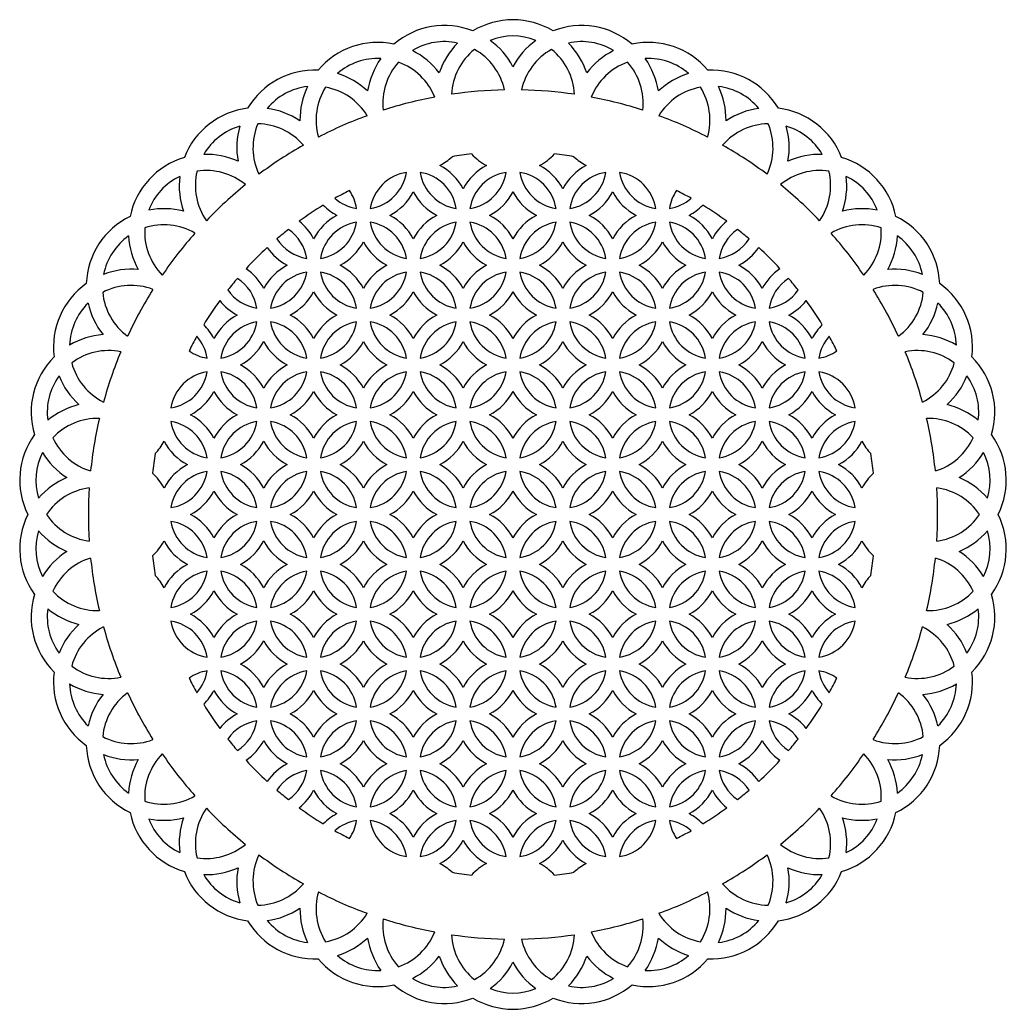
# Model space of a CAD drawing. Extents: x -960 to -427, y -189 to 47.
# Drawn here: x -688.4 to -566.1, y -77.7 to 45 of the extents above; entities that cross this region are included whole.
import ezdxf

# ---------------------------------------------------------------- set-up
doc = ezdxf.new("R2010")
doc.units = 0
doc.layers.get('0').update_dxf_attribs({"linetype": 'CONTINUOUS'})

msp = doc.modelspace()

# ---------------------------------------------------------------- linework, layer by layer
for centre, radius, start, end in [((-635.75629, 34.671595), 9.636577, 68.436892, 130.510477), ((-627.246091, 35.37677), 9.636577, 58.963207, 121.036793), ((-618.735893, 34.671595), 9.636577, 49.489523, 111.563108), ((-627.246091, 35.37677), 7.636577, 68.151756, 111.848244), ((-644.034352, 32.575305), 9.636577, 77.910576, 139.984161), ((-635.75629, 34.671595), 7.636577, 77.62544, 121.321929), ((-627.246091, 35.37677), 9.636577, 135.503174, 161.494026), ((-635.75629, 34.671595), 9.636577, 27.979659, 53.970511), ((-618.735893, 34.671595), 9.636577, 126.029489, 152.020341), ((-618.735893, 34.671595), 7.636577, 58.678071, 102.37456), ((-627.246091, 35.37677), 9.636577, 18.505974, 44.496826), ((-610.45783, 32.575305), 9.636577, 40.015839, 102.089424), ((-644.034352, 32.575305), 9.636577, 37.453343, 63.444195), ((-627.246091, 35.37677), 7.636577, 128.731073, 177.015474), ((-635.75629, 34.671595), 7.636577, 12.45821, 60.742612), ((-618.735893, 34.671595), 7.636577, 119.257388, 167.54179), ((-627.246091, 35.37677), 7.636577, 2.984526, 51.268927), ((-610.45783, 32.575305), 9.636577, 116.555805, 142.546657), ((-644.034352, 32.575305), 7.636577, 87.099124, 130.795613), ((-635.75629, 34.671595), 9.636577, 144.976858, 170.96771), ((-635.75629, 34.671595), 7.636577, 138.204757, 186.489158), ((-644.034352, 32.575305), 7.636577, 21.931894, 70.216296), ((-610.45783, 32.575305), 7.636577, 109.783704, 158.068106), ((-618.735893, 34.671595), 7.636577, 353.510842, 41.795243), ((-618.735893, 34.671595), 9.636577, 9.03229, 35.023142), ((-610.45783, 32.575305), 7.636577, 49.204387, 92.900876), ((-651.854474, 29.145081), 9.636577, 87.38426, 149.457845), ((-651.854474, 29.145081), 9.636577, 46.927027, 72.917879), ((-602.637708, 29.145081), 9.636577, 107.082121, 133.072973), ((-602.637708, 29.145081), 9.636577, 30.542155, 92.61574), ((-651.854474, 29.145081), 7.636577, 96.572808, 140.269297), ((-644.034352, 32.575305), 9.636577, 154.450542, 180.441394), ((-644.034352, 32.575305), 7.636577, 147.678441, 195.962843), ((-651.854474, 29.145081), 7.636577, 31.405578, 79.68998), ((-627.246091, -16.327228), 52.656781, 91.146318, 98.327367), ((-627.246091, -16.327228), 52.656781, 81.672633, 88.853682), ((-602.637708, 29.145081), 7.636577, 100.31002, 148.594422), ((-610.45783, 32.575305), 7.636577, 344.037157, 32.321559), ((-610.45783, 32.575305), 9.636577, 359.558606, 25.549458), ((-602.637708, 29.145081), 7.636577, 39.730703, 83.427192), ((-627.246091, -16.327228), 52.656781, 100.620002, 107.801051), ((-627.246091, -16.327228), 52.656781, 72.198949, 79.379998), ((-659.003344, 24.474491), 9.636577, 96.857944, 158.931529), ((-659.003344, 24.474491), 9.636577, 56.400711, 82.391563), ((-627.246091, -16.327228), 52.656781, 110.093686, 117.274735), ((-627.246091, -16.327228), 52.656781, 62.725265, 69.906314), ((-595.488838, 24.474491), 9.636577, 97.608437, 123.599289), ((-595.488838, 24.474491), 9.636577, 21.068471, 83.142056), ((-651.854474, 29.145081), 7.636577, 157.152125, 205.436527), ((-659.003344, 24.474491), 7.636577, 40.879263, 89.163664), ((-595.488838, 24.474491), 7.636577, 90.836336, 139.120737), ((-602.637708, 29.145081), 7.636577, 334.563473, 22.847875), ((-659.003344, 24.474491), 7.636577, 106.046492, 149.742981), ((-651.854474, 29.145081), 9.636577, 163.924226, 189.915078), ((-602.637708, 29.145081), 9.636577, 350.084922, 16.075774), ((-595.488838, 24.474491), 7.636577, 30.257019, 73.953508), ((-627.246091, -16.327228), 52.656781, 119.56737, 126.748419), ((-627.246091, -16.327228), 52.656781, 53.251581, 60.43263), ((-665.285959, 18.690937), 9.636577, 65.874395, 91.865248), ((-627.246091, -16.327228), 45, 96.562595, 99.674116), ((-627.246091, 33.126564), 7, 222.717073, 242.019025), ((-627.246091, 33.126564), 7, 297.980975, 317.282927), ((-627.246091, -16.327228), 45, 80.325884, 83.437405), ((-589.206223, 18.690937), 9.636577, 88.134752, 114.125605), ((-665.285959, 18.690937), 9.636577, 106.331628, 168.405214), ((-639.609539, 33.126564), 7, 297.980975, 313.308284), ((-614.882643, 33.126564), 7, 226.691716, 242.019025), ((-589.206223, 18.690937), 9.636577, 11.594786, 73.668372), ((-659.003344, 24.474491), 7.636577, 166.625809, 214.910211), ((-665.285959, 18.690937), 7.636577, 50.352947, 98.637348), ((-639.609539, 20.763116), 5.4, 99.044199, 170.955801), ((-645.791263, 26.94484), 5.4, 279.044199, 350.955801), ((-633.427815, 26.94484), 5.4, 189.044199, 260.955801), ((-639.609539, 20.763116), 5.4, 9.044199, 80.955801), ((-639.609539, 20.763116), 7, 27.980975, 62.019025), ((-627.246091, 20.763116), 7, 117.980975, 152.019025), ((-633.427815, 26.94484), 5.4, 279.044199, 350.955801), ((-627.246091, 20.763116), 5.4, 99.044199, 170.955801), ((-627.246091, 20.763116), 5.4, 9.044199, 80.955801), ((-621.064367, 26.94484), 5.4, 189.044199, 260.955801), ((-627.246091, 20.763116), 7, 27.980975, 62.019025), ((-614.882643, 20.763116), 7, 117.980975, 152.019025), ((-614.882643, 20.763116), 5.4, 99.044199, 170.955801), ((-621.064367, 26.94484), 5.4, 279.044199, 350.955801), ((-608.700919, 26.94484), 5.4, 189.044199, 260.955801), ((-614.882643, 20.763116), 5.4, 9.044199, 80.955801), ((-589.206223, 18.690937), 7.636577, 81.362652, 129.647053), ((-595.488838, 24.474491), 7.636577, 325.089789, 13.374191), ((-665.285959, 18.690937), 7.636577, 115.520177, 159.216666), ((-659.003344, 24.474491), 9.636577, 173.39791, 199.388762), ((-627.246091, -16.327228), 52.656781, 129.041055, 136.222103), ((-627.246091, -16.327228), 52.656781, 43.777897, 50.958945), ((-595.488838, 24.474491), 9.636577, 340.611238, 6.60209), ((-589.206223, 18.690937), 7.636577, 20.783334, 64.479823), ((-627.246091, -16.327228), 45, 116.799103, 119.405672), ((-651.972987, 20.763116), 5.4, 9.044199, 34.728735), ((-645.791263, 26.94484), 7, 297.980975, 332.019025), ((-633.427815, 26.94484), 7, 207.980975, 242.019025), ((-633.427815, 26.94484), 7, 297.980975, 332.019025), ((-621.064367, 26.94484), 7, 207.980975, 242.019025), ((-621.064367, 26.94484), 7, 297.980975, 332.019025), ((-608.700919, 26.94484), 7, 207.980975, 242.019025), ((-602.519195, 20.763116), 5.4, 145.271265, 170.955801), ((-627.246091, -16.327228), 45, 60.594328, 63.200897), ((-645.791263, 26.94484), 5.4, 228.906314, 260.955801), ((-608.700919, 26.94484), 5.4, 279.044199, 311.093686), ((-670.530945, 11.952178), 9.636577, 75.34808, 101.338932), ((-627.246091, -16.327228), 45, 121.526588, 126.102514), ((-645.791263, 26.94484), 7, 224.589702, 242.019025), ((-608.700919, 26.94484), 7, 297.980975, 315.410298), ((-627.246091, -16.327228), 45, 53.897486, 58.473412), ((-583.961237, 11.952178), 9.636577, 78.661068, 104.65192), ((-670.530945, 11.952178), 9.636577, 115.805313, 177.878898), ((-658.154711, 14.581392), 7, 27.980975, 51.126848), ((-645.791263, 14.581392), 7, 117.980975, 152.019025), ((-645.791263, 14.581392), 5.4, 99.044199, 170.955801), ((-651.972987, 20.763116), 5.4, 279.044199, 350.955801), ((-645.791263, 14.581392), 5.4, 9.044199, 80.955801), ((-639.609539, 20.763116), 5.4, 189.044199, 260.955801), ((-645.791263, 14.581392), 7, 27.980975, 62.019025), ((-633.427815, 14.581392), 7, 117.980975, 152.019025), ((-633.427815, 14.581392), 5.4, 99.044199, 170.955801), ((-639.609539, 20.763116), 5.4, 279.044199, 350.955801), ((-627.246091, 20.763116), 5.4, 189.044199, 260.955801), ((-633.427815, 14.581392), 5.4, 9.044199, 80.955801), ((-633.427815, 14.581392), 7, 27.980975, 62.019025), ((-621.064367, 14.581392), 7, 117.980975, 152.019025), ((-621.064367, 14.581392), 5.4, 99.044199, 170.955801), ((-627.246091, 20.763116), 5.4, 279.044199, 350.955801), ((-614.882643, 20.763116), 5.4, 189.044199, 260.955801), ((-621.064367, 14.581392), 5.4, 9.044199, 80.955801), ((-621.064367, 14.581392), 7, 27.980975, 62.019025), ((-608.700919, 14.581392), 7, 117.980975, 152.019025), ((-608.700919, 14.581392), 5.4, 99.044199, 170.955801), ((-614.882643, 20.763116), 5.4, 279.044199, 350.955801), ((-608.700919, 14.581392), 5.4, 9.044199, 80.955801), ((-602.519195, 20.763116), 5.4, 189.044199, 260.955801), ((-608.700919, 14.581392), 7, 27.980975, 62.019025), ((-596.337471, 14.581392), 7, 128.873152, 152.019025), ((-583.961237, 11.952178), 9.636577, 2.121102, 64.194687), ((-665.285959, 18.690937), 7.636577, 176.099494, 224.383895), ((-670.530945, 11.952178), 7.636577, 59.826631, 108.111033), ((-627.246091, -16.327228), 52.656781, 138.514739, 145.695788), ((-627.246091, -16.327228), 45, 128.221484, 130.581032), ((-658.154711, 14.581392), 5.4, 9.044199, 55.391906), ((-596.337471, 14.581392), 5.4, 124.608094, 170.955801), ((-627.246091, -16.327228), 45, 49.418968, 51.778516), ((-583.961237, 11.952178), 7.636577, 71.888967, 120.173369), ((-627.246091, -16.327228), 52.656781, 34.304212, 41.485261), ((-589.206223, 18.690937), 7.636577, 315.616105, 3.900506), ((-670.530945, 11.952178), 7.636577, 124.993861, 168.69035), ((-665.285959, 18.690937), 9.636577, 182.871595, 208.862447), ((-651.972987, 20.763116), 5.4, 212.6514, 260.955801), ((-651.972987, 20.763116), 7, 297.980975, 332.019025), ((-639.609539, 20.763116), 7, 207.980975, 242.019025), ((-639.609539, 20.763116), 7, 297.980975, 332.019025), ((-627.246091, 20.763116), 7, 207.980975, 242.019025), ((-627.246091, 20.763116), 7, 297.980975, 332.019025), ((-614.882643, 20.763116), 7, 207.980975, 242.019025), ((-614.882643, 20.763116), 7, 297.980975, 332.019025), ((-602.519195, 20.763116), 7, 207.980975, 242.019025), ((-602.519195, 20.763116), 5.4, 279.044199, 327.3486), ((-589.206223, 18.690937), 9.636577, 331.137553, 357.128405), ((-583.961237, 11.952178), 7.636577, 11.30965, 55.006139), ((-627.246091, -16.327228), 45, 132.637655, 137.362345), ((-651.972987, 20.763116), 7, 214.71039, 242.019025), ((-602.519195, 20.763116), 7, 297.980975, 325.28961), ((-627.246091, -16.327228), 45, 42.637655, 47.362345), ((-674.595234, 4.442031), 9.636577, 84.821764, 110.812616), ((-664.336435, 8.399668), 7, 27.980975, 55.28961), ((-651.972987, 8.399668), 7, 117.980975, 152.019025), ((-658.154711, 14.581392), 5.4, 279.044199, 350.955801), ((-651.972987, 8.399668), 5.4, 99.044199, 170.955801), ((-645.791263, 14.581392), 5.4, 189.044199, 260.955801), ((-651.972987, 8.399668), 5.4, 9.044199, 80.955801), ((-651.972987, 8.399668), 7, 27.980975, 62.019025), ((-639.609539, 8.399668), 7, 117.980975, 152.019025), ((-645.791263, 14.581392), 5.4, 279.044199, 350.955801), ((-639.609539, 8.399668), 5.4, 99.044199, 170.955801), ((-639.609539, 8.399668), 5.4, 9.044199, 80.955801), ((-633.427815, 14.581392), 5.4, 189.044199, 260.955801), ((-639.609539, 8.399668), 7, 27.980975, 62.019025), ((-627.246091, 8.399668), 7, 117.980975, 152.019025), ((-627.246091, 8.399668), 5.4, 99.044199, 170.955801), ((-633.427815, 14.581392), 5.4, 279.044199, 350.955801), ((-627.246091, 8.399668), 5.4, 9.044199, 80.955801), ((-621.064367, 14.581392), 5.4, 189.044199, 260.955801), ((-627.246091, 8.399668), 7, 27.980975, 62.019025), ((-614.882643, 8.399668), 7, 117.980975, 152.019025), ((-614.882643, 8.399668), 5.4, 99.044199, 170.955801), ((-621.064367, 14.581392), 5.4, 279.044199, 350.955801), ((-608.700919, 14.581392), 5.4, 189.044199, 260.955801), ((-614.882643, 8.399668), 5.4, 9.044199, 80.955801), ((-614.882643, 8.399668), 7, 27.980975, 62.019025), ((-602.519195, 8.399668), 7, 117.980975, 152.019025), ((-608.700919, 14.581392), 5.4, 279.044199, 350.955801), ((-602.519195, 8.399668), 5.4, 99.044199, 170.955801), ((-596.337471, 14.581392), 5.4, 189.044199, 260.955801), ((-602.519195, 8.399668), 5.4, 9.044199, 80.955801), ((-602.519195, 8.399668), 7, 27.980975, 62.019025), ((-590.155747, 8.399668), 7, 124.71039, 152.019025), ((-579.896948, 4.442031), 9.636577, 69.187384, 95.178236), ((-674.595234, 4.442031), 9.636577, 125.278997, 187.352582), ((-627.246091, -16.327228), 45, 139.418968, 141.778516), ((-664.336435, 8.399668), 5.4, 9.044199, 57.3486), ((-590.155747, 8.399668), 5.4, 122.6514, 170.955801), ((-627.246091, -16.327228), 45, 38.221484, 40.581032), ((-579.896948, 4.442031), 9.636577, 352.647418, 54.721003), ((-674.595234, 4.442031), 7.636577, 69.300315, 117.584717), ((-670.530945, 11.952178), 7.636577, 185.573178, 233.857579), ((-627.246091, -16.327228), 52.656781, 147.988423, 155.169472), ((-658.154711, 14.581392), 5.4, 214.608094, 260.955801), ((-658.154711, 14.581392), 7, 297.980975, 332.019025), ((-645.791263, 14.581392), 7, 207.980975, 242.019025), ((-645.791263, 14.581392), 7, 297.980975, 332.019025), ((-633.427815, 14.581392), 7, 207.980975, 242.019025), ((-633.427815, 14.581392), 7, 297.980975, 332.019025), ((-621.064367, 14.581392), 7, 207.980975, 242.019025), ((-621.064367, 14.581392), 7, 297.980975, 332.019025), ((-608.700919, 14.581392), 7, 207.980975, 242.019025), ((-608.700919, 14.581392), 7, 297.980975, 332.019025), ((-596.337471, 14.581392), 7, 207.980975, 242.019025), ((-596.337471, 14.581392), 5.4, 279.044199, 325.391906), ((-579.896948, 4.442031), 7.636577, 62.415283, 110.699685), ((-627.246091, -16.327228), 52.656781, 24.830528, 32.011577), ((-583.961237, 11.952178), 7.636577, 306.142421, 354.426822), ((-674.595234, 4.442031), 7.636577, 134.467545, 178.164034), ((-670.530945, 11.952178), 9.636577, 192.345279, 218.336131), ((-627.246091, -16.327228), 45, 143.897486, 148.473412), ((-658.154711, 14.581392), 7, 218.873152, 242.019025), ((-596.337471, 14.581392), 7, 297.980975, 321.126848), ((-627.246091, -16.327228), 45, 31.526588, 36.102514), ((-583.961237, 11.952178), 9.636577, 321.663869, 347.654721), ((-579.896948, 4.442031), 7.636577, 1.835966, 45.532455), ((-658.154711, 2.217944), 7, 117.980975, 152.019025), ((-658.154711, 2.217944), 5.4, 99.044199, 170.955801), ((-664.336435, 8.399668), 5.4, 279.044199, 350.955801), ((-651.972987, 8.399668), 5.4, 189.044199, 260.955801), ((-658.154711, 2.217944), 5.4, 9.044199, 80.955801), ((-658.154711, 2.217944), 7, 27.980975, 62.019025), ((-645.791263, 2.217944), 7, 117.980975, 152.019025), ((-645.791263, 2.217944), 5.4, 99.044199, 170.955801), ((-651.972987, 8.399668), 5.4, 279.044199, 350.955801), ((-639.609539, 8.399668), 5.4, 189.044199, 260.955801), ((-645.791263, 2.217944), 5.4, 9.044199, 80.955801), ((-645.791263, 2.217944), 7, 27.980975, 62.019025), ((-633.427815, 2.217944), 7, 117.980975, 152.019025), ((-639.609539, 8.399668), 5.4, 279.044199, 350.955801), ((-633.427815, 2.217944), 5.4, 99.044199, 170.955801), ((-633.427815, 2.217944), 5.4, 9.044199, 80.955801), ((-627.246091, 8.399668), 5.4, 189.044199, 260.955801), ((-633.427815, 2.217944), 7, 27.980975, 62.019025), ((-621.064367, 2.217944), 7, 117.980975, 152.019025), ((-627.246091, 8.399668), 5.4, 279.044199, 350.955801), ((-621.064367, 2.217944), 5.4, 99.044199, 170.955801), ((-614.882643, 8.399668), 5.4, 189.044199, 260.955801), ((-621.064367, 2.217944), 5.4, 9.044199, 80.955801), ((-621.064367, 2.217944), 7, 27.980975, 62.019025), ((-608.700919, 2.217944), 7, 117.980975, 152.019025), ((-614.882643, 8.399668), 5.4, 279.044199, 350.955801), ((-608.700919, 2.217944), 5.4, 99.044199, 170.955801), ((-608.700919, 2.217944), 5.4, 9.044199, 80.955801), ((-602.519195, 8.399668), 5.4, 189.044199, 260.955801), ((-608.700919, 2.217944), 7, 27.980975, 62.019025), ((-596.337471, 2.217944), 7, 117.980975, 152.019025), ((-602.519195, 8.399668), 5.4, 279.044199, 350.955801), ((-596.337471, 2.217944), 5.4, 99.044199, 170.955801), ((-590.155747, 8.399668), 5.4, 189.044199, 260.955801), ((-596.337471, 2.217944), 5.4, 9.044199, 80.955801), ((-596.337471, 2.217944), 7, 27.980975, 62.019025), ((-670.518159, 2.217944), 7, 27.980975, 45.410298), ((-583.974023, 2.217944), 7, 134.589702, 152.019025), ((-677.367961, -3.634647), 9.636577, 94.295448, 120.2863), ((-627.246091, -16.327228), 45, 150.594328, 153.200897), ((-670.518159, 2.217944), 5.4, 9.044199, 41.093686), ((-664.336435, 8.399668), 7, 297.980975, 332.019025), ((-651.972987, 8.399668), 7, 207.980975, 242.019025), ((-651.972987, 8.399668), 7, 297.980975, 332.019025), ((-639.609539, 8.399668), 7, 207.980975, 242.019025), ((-639.609539, 8.399668), 7, 297.980975, 332.019025), ((-627.246091, 8.399668), 7, 207.980975, 242.019025), ((-627.246091, 8.399668), 7, 297.980975, 332.019025), ((-614.882643, 8.399668), 7, 207.980975, 242.019025), ((-614.882643, 8.399668), 7, 297.980975, 332.019025), ((-602.519195, 8.399668), 7, 207.980975, 242.019025), ((-602.519195, 8.399668), 7, 297.980975, 332.019025), ((-590.155747, 8.399668), 7, 207.980975, 242.019025), ((-583.974023, 2.217944), 5.4, 138.906314, 170.955801), ((-627.246091, -16.327228), 45, 26.799103, 29.405672), ((-577.124221, -3.634647), 9.636577, 59.7137, 85.704552), ((-677.367961, -3.634647), 7.636577, 78.774, 127.058401), ((-627.246091, -16.327228), 52.656781, 157.462107, 164.643156), ((-664.336435, 8.399668), 5.4, 235.271265, 260.955801), ((-590.155747, 8.399668), 5.4, 279.044199, 304.728735), ((-577.124221, -3.634647), 7.636577, 52.941599, 101.226), ((-627.246091, -16.327228), 52.656781, 15.356844, 22.537893), ((-677.367961, -3.634647), 9.636577, 134.752681, 196.826266), ((-674.595234, 4.442031), 7.636577, 195.046862, 243.331264), ((-579.896948, 4.442031), 7.636577, 296.668736, 344.953138), ((-577.124221, -3.634647), 9.636577, 343.173734, 45.247319), ((-664.336435, -3.96378), 5.4, 99.044199, 170.955801), ((-670.518159, 2.217944), 5.4, 279.044199, 350.955801), ((-658.154711, 2.217944), 5.4, 189.044199, 260.955801), ((-664.336435, -3.96378), 5.4, 9.044199, 80.955801), ((-664.336435, -3.96378), 7, 27.980975, 62.019025), ((-651.972987, -3.96378), 7, 117.980975, 152.019025), ((-651.972987, -3.96378), 5.4, 99.044199, 170.955801), ((-658.154711, 2.217944), 5.4, 279.044199, 350.955801), ((-645.791263, 2.217944), 5.4, 189.044199, 260.955801), ((-651.972987, -3.96378), 5.4, 9.044199, 80.955801), ((-651.972987, -3.96378), 7, 27.980975, 62.019025), ((-639.609539, -3.96378), 7, 117.980975, 152.019025), ((-639.609539, -3.96378), 5.4, 99.044199, 170.955801), ((-645.791263, 2.217944), 5.4, 279.044199, 350.955801), ((-639.609539, -3.96378), 5.4, 9.044199, 80.955801), ((-633.427815, 2.217944), 5.4, 189.044199, 260.955801), ((-639.609539, -3.96378), 7, 27.980975, 62.019025), ((-627.246091, -3.96378), 7, 117.980975, 152.019025), ((-627.246091, -3.96378), 5.4, 99.044199, 170.955801), ((-633.427815, 2.217944), 5.4, 279.044199, 350.955801), ((-627.246091, -3.96378), 5.4, 9.044199, 80.955801), ((-621.064367, 2.217944), 5.4, 189.044199, 260.955801), ((-627.246091, -3.96378), 7, 27.980975, 62.019025), ((-614.882643, -3.96378), 7, 117.980975, 152.019025), ((-614.882643, -3.96378), 5.4, 99.044199, 170.955801), ((-621.064367, 2.217944), 5.4, 279.044199, 350.955801), ((-614.882643, -3.96378), 5.4, 9.044199, 80.955801), ((-608.700919, 2.217944), 5.4, 189.044199, 260.955801), ((-614.882643, -3.96378), 7, 27.980975, 62.019025), ((-602.519195, -3.96378), 7, 117.980975, 152.019025), ((-608.700919, 2.217944), 5.4, 279.044199, 350.955801), ((-602.519195, -3.96378), 5.4, 99.044199, 170.955801), ((-596.337471, 2.217944), 5.4, 189.044199, 260.955801), ((-602.519195, -3.96378), 5.4, 9.044199, 80.955801), ((-602.519195, -3.96378), 7, 27.980975, 62.019025), ((-590.155747, -3.96378), 7, 117.980975, 152.019025), ((-596.337471, 2.217944), 5.4, 279.044199, 350.955801), ((-590.155747, -3.96378), 5.4, 99.044199, 170.955801), ((-590.155747, -3.96378), 5.4, 9.044199, 80.955801), ((-583.974023, 2.217944), 5.4, 189.044199, 260.955801), ((-677.367961, -3.634647), 7.636577, 143.941229, 187.637718), ((-674.595234, 4.442031), 9.636577, 201.818963, 227.809815), ((-579.896948, 4.442031), 9.636577, 312.190185, 338.181037), ((-577.124221, -3.634647), 7.636577, 352.362282, 36.058771), ((-670.518159, 2.217944), 7, 297.980975, 332.019025), ((-658.154711, 2.217944), 7, 207.980975, 242.019025), ((-658.154711, 2.217944), 7, 297.980975, 332.019025), ((-645.791263, 2.217944), 7, 207.980975, 242.019025), ((-645.791263, 2.217944), 7, 297.980975, 332.019025), ((-633.427815, 2.217944), 7, 207.980975, 242.019025), ((-633.427815, 2.217944), 7, 297.980975, 332.019025), ((-621.064367, 2.217944), 7, 207.980975, 242.019025), ((-621.064367, 2.217944), 7, 297.980975, 332.019025), ((-608.700919, 2.217944), 7, 207.980975, 242.019025), ((-608.700919, 2.217944), 7, 297.980975, 332.019025), ((-596.337471, 2.217944), 7, 207.980975, 242.019025), ((-596.337471, 2.217944), 7, 297.980975, 332.019025), ((-583.974023, 2.217944), 7, 207.980975, 242.019025), ((-678.773494, -12.057546), 9.636577, 103.769132, 129.759984), ((-575.718688, -12.057546), 9.636577, 50.240016, 76.230868), ((-678.773494, -12.057546), 7.636577, 88.247684, 136.532085), ((-627.246091, -16.327228), 52.656781, 166.935791, 174.11684), ((-670.518159, -10.145504), 5.4, 9.044199, 80.955801), ((-664.336435, -3.96378), 5.4, 189.044199, 260.955801), ((-670.518159, -10.145504), 7, 27.980975, 62.019025), ((-658.154711, -10.145504), 7, 117.980975, 152.019025), ((-664.336435, -3.96378), 5.4, 279.044199, 350.955801), ((-658.154711, -10.145504), 5.4, 99.044199, 170.955801), ((-658.154711, -10.145504), 5.4, 9.044199, 80.955801), ((-651.972987, -3.96378), 5.4, 189.044199, 260.955801), ((-658.154711, -10.145504), 7, 27.980975, 62.019025), ((-645.791263, -10.145504), 7, 117.980975, 152.019025), ((-645.791263, -10.145504), 5.4, 99.044199, 170.955801), ((-651.972987, -3.96378), 5.4, 279.044199, 350.955801), ((-645.791263, -10.145504), 5.4, 9.044199, 80.955801), ((-639.609539, -3.96378), 5.4, 189.044199, 260.955801), ((-645.791263, -10.145504), 7, 27.980975, 62.019025), ((-633.427815, -10.145504), 7, 117.980975, 152.019025), ((-639.609539, -3.96378), 5.4, 279.044199, 350.955801), ((-633.427815, -10.145504), 5.4, 99.044199, 170.955801), ((-633.427815, -10.145504), 5.4, 9.044199, 80.955801), ((-627.246091, -3.96378), 5.4, 189.044199, 260.955801), ((-633.427815, -10.145504), 7, 27.980975, 62.019025), ((-621.064367, -10.145504), 7, 117.980975, 152.019025), ((-627.246091, -3.96378), 5.4, 279.044199, 350.955801), ((-621.064367, -10.145504), 5.4, 99.044199, 170.955801), ((-621.064367, -10.145504), 5.4, 9.044199, 80.955801), ((-614.882643, -3.96378), 5.4, 189.044199, 260.955801), ((-621.064367, -10.145504), 7, 27.980975, 62.019025), ((-608.700919, -10.145504), 7, 117.980975, 152.019025), ((-614.882643, -3.96378), 5.4, 279.044199, 350.955801), ((-608.700919, -10.145504), 5.4, 99.044199, 170.955801), ((-608.700919, -10.145504), 5.4, 9.044199, 80.955801), ((-602.519195, -3.96378), 5.4, 189.044199, 260.955801), ((-608.700919, -10.145504), 7, 27.980975, 62.019025), ((-596.337471, -10.145504), 7, 117.980975, 152.019025), ((-596.337471, -10.145504), 5.4, 99.044199, 170.955801), ((-602.519195, -3.96378), 5.4, 279.044199, 350.955801), ((-596.337471, -10.145504), 5.4, 9.044199, 80.955801), ((-590.155747, -3.96378), 5.4, 189.044199, 260.955801), ((-596.337471, -10.145504), 7, 27.980975, 62.019025), ((-583.974023, -10.145504), 7, 117.980975, 152.019025), ((-583.974023, -10.145504), 5.4, 99.044199, 170.955801), ((-590.155747, -3.96378), 5.4, 279.044199, 350.955801), ((-627.246091, -16.327228), 52.656781, 5.88316, 13.064209), ((-575.718688, -12.057546), 7.636577, 43.467915, 91.752316), ((-678.773494, -12.057546), 9.636577, 144.226365, 206.29995), ((-677.367961, -3.634647), 7.636577, 204.520546, 252.804948), ((-676.699883, -3.96378), 7, 316.691716, 332.019025), ((-664.336435, -3.96378), 7, 207.980975, 242.019025), ((-664.336435, -3.96378), 7, 297.980975, 332.019025), ((-651.972987, -3.96378), 7, 207.980975, 242.019025), ((-651.972987, -3.96378), 7, 297.980975, 332.019025), ((-639.609539, -3.96378), 7, 207.980975, 242.019025), ((-639.609539, -3.96378), 7, 297.980975, 332.019025), ((-627.246091, -3.96378), 7, 207.980975, 242.019025), ((-627.246091, -3.96378), 7, 297.980975, 332.019025), ((-614.882643, -3.96378), 7, 207.980975, 242.019025), ((-614.882643, -3.96378), 7, 297.980975, 332.019025), ((-602.519195, -3.96378), 7, 207.980975, 242.019025), ((-602.519195, -3.96378), 7, 297.980975, 332.019025), ((-590.155747, -3.96378), 7, 207.980975, 242.019025), ((-590.155747, -3.96378), 7, 297.980975, 332.019025), ((-577.792299, -3.96378), 7, 207.980975, 223.308284), ((-577.124221, -3.634647), 7.636577, 287.195052, 335.479454), ((-575.718688, -12.057546), 9.636577, 333.70005, 35.773635), ((-678.773494, -12.057546), 7.636577, 153.414913, 197.111402), ((-677.367961, -3.634647), 9.636577, 211.292647, 237.283499), ((-627.246091, -16.327228), 45, 170.325884, 173.437405), ((-627.246091, -16.327228), 45, 6.562595, 9.674116), ((-577.124221, -3.634647), 9.636577, 302.716501, 328.707353), ((-575.718688, -12.057546), 7.636577, 342.888598, 26.585087), ((-664.336435, -16.327228), 7, 117.980975, 152.019025), ((-664.336435, -16.327228), 5.4, 99.044199, 170.955801), ((-670.518159, -10.145504), 5.4, 279.044199, 350.955801), ((-664.336435, -16.327228), 5.4, 9.044199, 80.955801), ((-658.154711, -10.145504), 5.4, 189.044199, 260.955801), ((-664.336435, -16.327228), 7, 27.980975, 62.019025), ((-651.972987, -16.327228), 7, 117.980975, 152.019025), ((-651.972987, -16.327228), 5.4, 99.044199, 170.955801), ((-658.154711, -10.145504), 5.4, 279.044199, 350.955801), ((-651.972987, -16.327228), 5.4, 9.044199, 80.955801), ((-645.791263, -10.145504), 5.4, 189.044199, 260.955801), ((-651.972987, -16.327228), 7, 27.980975, 62.019025), ((-639.609539, -16.327228), 7, 117.980975, 152.019025), ((-639.609539, -16.327228), 5.4, 99.044199, 170.955801), ((-645.791263, -10.145504), 5.4, 279.044199, 350.955801), ((-639.609539, -16.327228), 5.4, 9.044199, 80.955801), ((-633.427815, -10.145504), 5.4, 189.044199, 260.955801), ((-639.609539, -16.327228), 7, 27.980975, 62.019025), ((-627.246091, -16.327228), 7, 117.980975, 152.019025), ((-627.246091, -16.327228), 5.4, 99.044199, 170.955801), ((-633.427815, -10.145504), 5.4, 279.044199, 350.955801), ((-627.246091, -16.327228), 5.4, 9.044199, 80.955801), ((-621.064367, -10.145504), 5.4, 189.044199, 260.955801), ((-627.246091, -16.327228), 7, 27.980975, 62.019025), ((-614.882643, -16.327228), 7, 117.980975, 152.019025), ((-614.882643, -16.327228), 5.4, 99.044199, 170.955801), ((-621.064367, -10.145504), 5.4, 279.044199, 350.955801), ((-614.882643, -16.327228), 5.4, 9.044199, 80.955801), ((-608.700919, -10.145504), 5.4, 189.044199, 260.955801), ((-614.882643, -16.327228), 7, 27.980975, 62.019025), ((-602.519195, -16.327228), 7, 117.980975, 152.019025), ((-608.700919, -10.145504), 5.4, 279.044199, 350.955801), ((-602.519195, -16.327228), 5.4, 99.044199, 170.955801), ((-602.519195, -16.327228), 5.4, 9.044199, 80.955801), ((-596.337471, -10.145504), 5.4, 189.044199, 260.955801), ((-602.519195, -16.327228), 7, 27.980975, 62.019025), ((-590.155747, -16.327228), 7, 117.980975, 152.019025), ((-590.155747, -16.327228), 5.4, 99.044199, 170.955801), ((-596.337471, -10.145504), 5.4, 279.044199, 350.955801), ((-590.155747, -16.327228), 5.4, 9.044199, 80.955801), ((-583.974023, -10.145504), 5.4, 189.044199, 260.955801), ((-590.155747, -16.327228), 7, 27.980975, 62.019025), ((-678.773494, -20.596911), 9.636577, 113.242817, 139.233669), ((-676.699883, -16.327228), 7, 27.980975, 47.282927), ((-577.792299, -16.327228), 7, 132.717073, 152.019025), ((-575.718688, -20.596911), 9.636577, 40.766331, 66.757183), ((-678.773494, -20.596911), 7.636577, 97.721368, 146.00577), ((-627.246091, -16.327228), 52.656781, 176.409476, 183.590524), ((-670.518159, -10.145504), 7, 297.980975, 332.019025), ((-658.154711, -10.145504), 7, 207.980975, 242.019025), ((-658.154711, -10.145504), 7, 297.980975, 332.019025), ((-645.791263, -10.145504), 7, 207.980975, 242.019025), ((-645.791263, -10.145504), 7, 297.980975, 332.019025), ((-633.427815, -10.145504), 7, 207.980975, 242.019025), ((-633.427815, -10.145504), 7, 297.980975, 332.019025), ((-621.064367, -10.145504), 7, 207.980975, 242.019025), ((-621.064367, -10.145504), 7, 297.980975, 332.019025), ((-608.700919, -10.145504), 7, 207.980975, 242.019025), ((-608.700919, -10.145504), 7, 297.980975, 332.019025), ((-596.337471, -10.145504), 7, 207.980975, 242.019025), ((-596.337471, -10.145504), 7, 297.980975, 332.019025), ((-583.974023, -10.145504), 7, 207.980975, 242.019025), ((-627.246091, -16.327228), 52.656781, 356.409476, 3.590524), ((-575.718688, -20.596911), 7.636577, 33.99423, 82.278632), ((-678.773494, -20.596911), 9.636577, 153.70005, 215.773635), ((-678.773494, -12.057546), 7.636577, 213.99423, 262.278632), ((-670.518159, -22.508952), 7, 27.980975, 62.019025), ((-658.154711, -22.508952), 7, 117.980975, 152.019025), ((-658.154711, -22.508952), 7, 27.980975, 62.019025), ((-645.791263, -22.508952), 7, 117.980975, 152.019025), ((-645.791263, -22.508952), 7, 27.980975, 62.019025), ((-633.427815, -22.508952), 7, 117.980975, 152.019025), ((-633.427815, -22.508952), 7, 27.980975, 62.019025), ((-621.064367, -22.508952), 7, 117.980975, 152.019025), ((-621.064367, -22.508952), 7, 27.980975, 62.019025), ((-608.700919, -22.508952), 7, 117.980975, 152.019025), ((-608.700919, -22.508952), 7, 27.980975, 62.019025), ((-596.337471, -22.508952), 7, 117.980975, 152.019025), ((-596.337471, -22.508952), 7, 27.980975, 62.019025), ((-583.974023, -22.508952), 7, 117.980975, 152.019025), ((-575.718688, -12.057546), 7.636577, 277.721368, 326.00577), ((-575.718688, -20.596911), 9.636577, 324.226365, 26.29995), ((-678.773494, -20.596911), 7.636577, 162.888598, 206.585087), ((-678.773494, -12.057546), 9.636577, 220.766331, 246.757183), ((-664.336435, -16.327228), 5.4, 189.044199, 260.955801), ((-670.518159, -22.508952), 5.4, 9.044199, 80.955801), ((-664.336435, -16.327228), 5.4, 279.044199, 350.955801), ((-658.154711, -22.508952), 5.4, 99.044199, 170.955801), ((-651.972987, -16.327228), 5.4, 189.044199, 260.955801), ((-658.154711, -22.508952), 5.4, 9.044199, 80.955801), ((-645.791263, -22.508952), 5.4, 99.044199, 170.955801), ((-651.972987, -16.327228), 5.4, 279.044199, 350.955801), ((-645.791263, -22.508952), 5.4, 9.044199, 80.955801), ((-639.609539, -16.327228), 5.4, 189.044199, 260.955801), ((-633.427815, -22.508952), 5.4, 99.044199, 170.955801), ((-639.609539, -16.327228), 5.4, 279.044199, 350.955801), ((-633.427815, -22.508952), 5.4, 9.044199, 80.955801), ((-627.246091, -16.327228), 5.4, 189.044199, 260.955801), ((-627.246091, -16.327228), 5.4, 279.044199, 350.955801), ((-621.064367, -22.508952), 5.4, 99.044199, 170.955801), ((-621.064367, -22.508952), 5.4, 9.044199, 80.955801), ((-614.882643, -16.327228), 5.4, 189.044199, 260.955801), ((-608.700919, -22.508952), 5.4, 99.044199, 170.955801), ((-614.882643, -16.327228), 5.4, 279.044199, 350.955801), ((-608.700919, -22.508952), 5.4, 9.044199, 80.955801), ((-602.519195, -16.327228), 5.4, 189.044199, 260.955801), ((-602.519195, -16.327228), 5.4, 279.044199, 350.955801), ((-596.337471, -22.508952), 5.4, 99.044199, 170.955801), ((-596.337471, -22.508952), 5.4, 9.044199, 80.955801), ((-590.155747, -16.327228), 5.4, 189.044199, 260.955801), ((-590.155747, -16.327228), 5.4, 279.044199, 350.955801), ((-583.974023, -22.508952), 5.4, 99.044199, 170.955801), ((-575.718688, -12.057546), 9.636577, 293.242817, 319.233669), ((-575.718688, -20.596911), 7.636577, 333.414913, 17.111402), ((-676.699883, -16.327228), 7, 312.717073, 332.019025), ((-664.336435, -16.327228), 7, 207.980975, 242.019025), ((-664.336435, -16.327228), 7, 297.980975, 332.019025), ((-651.972987, -16.327228), 7, 207.980975, 242.019025), ((-651.972987, -16.327228), 7, 297.980975, 332.019025), ((-639.609539, -16.327228), 7, 207.980975, 242.019025), ((-639.609539, -16.327228), 7, 297.980975, 332.019025), ((-627.246091, -16.327228), 7, 207.980975, 242.019025), ((-627.246091, -16.327228), 7, 297.980975, 332.019025), ((-614.882643, -16.327228), 7, 207.980975, 242.019025), ((-614.882643, -16.327228), 7, 297.980975, 332.019025), ((-602.519195, -16.327228), 7, 207.980975, 242.019025), ((-602.519195, -16.327228), 7, 297.980975, 332.019025), ((-590.155747, -16.327228), 7, 207.980975, 242.019025), ((-590.155747, -16.327228), 7, 297.980975, 332.019025), ((-577.792299, -16.327228), 7, 207.980975, 227.282927), ((-677.367961, -29.01981), 9.636577, 122.716501, 148.707353), ((-677.367961, -29.01981), 7.636577, 107.195052, 155.479454), ((-627.246091, -16.327228), 52.656781, 185.88316, 193.064209), ((-627.246091, -16.327228), 45, 186.562595, 189.674116), ((-627.246091, -16.327228), 45, 350.325884, 353.437405), ((-627.246091, -16.327228), 52.656781, 346.935791, 354.11684), ((-577.124221, -29.01981), 7.636577, 24.520546, 72.804948), ((-577.124221, -29.01981), 9.636577, 31.292647, 57.283499), ((-664.336435, -28.690676), 7, 117.980975, 152.019025), ((-664.336435, -28.690676), 7, 27.980975, 62.019025), ((-651.972987, -28.690676), 7, 117.980975, 152.019025), ((-651.972987, -28.690676), 7, 27.980975, 62.019025), ((-639.609539, -28.690676), 7, 117.980975, 152.019025), ((-639.609539, -28.690676), 7, 27.980975, 62.019025), ((-627.246091, -28.690676), 7, 117.980975, 152.019025), ((-627.246091, -28.690676), 7, 27.980975, 62.019025), ((-614.882643, -28.690676), 7, 117.980975, 152.019025), ((-614.882643, -28.690676), 7, 27.980975, 62.019025), ((-602.519195, -28.690676), 7, 117.980975, 152.019025), ((-602.519195, -28.690676), 7, 27.980975, 62.019025), ((-590.155747, -28.690676), 7, 117.980975, 152.019025), ((-590.155747, -28.690676), 7, 27.980975, 62.019025), ((-676.699883, -28.690676), 7, 27.980975, 43.308284), ((-670.518159, -22.508952), 5.4, 279.044199, 350.955801), ((-664.336435, -28.690676), 5.4, 99.044199, 170.955801), ((-658.154711, -22.508952), 5.4, 189.044199, 260.955801), ((-664.336435, -28.690676), 5.4, 9.044199, 80.955801), ((-651.972987, -28.690676), 5.4, 99.044199, 170.955801), ((-658.154711, -22.508952), 5.4, 279.044199, 350.955801), ((-645.791263, -22.508952), 5.4, 189.044199, 260.955801), ((-651.972987, -28.690676), 5.4, 9.044199, 80.955801), ((-645.791263, -22.508952), 5.4, 279.044199, 350.955801), ((-639.609539, -28.690676), 5.4, 99.044199, 170.955801), ((-633.427815, -22.508952), 5.4, 189.044199, 260.955801), ((-639.609539, -28.690676), 5.4, 9.044199, 80.955801), ((-633.427815, -22.508952), 5.4, 279.044199, 350.955801), ((-627.246091, -28.690676), 5.4, 99.044199, 170.955801), ((-621.064367, -22.508952), 5.4, 189.044199, 260.955801), ((-627.246091, -28.690676), 5.4, 9.044199, 80.955801), ((-621.064367, -22.508952), 5.4, 279.044199, 350.955801), ((-614.882643, -28.690676), 5.4, 99.044199, 170.955801), ((-608.700919, -22.508952), 5.4, 189.044199, 260.955801), ((-614.882643, -28.690676), 5.4, 9.044199, 80.955801), ((-608.700919, -22.508952), 5.4, 279.044199, 350.955801), ((-602.519195, -28.690676), 5.4, 99.044199, 170.955801), ((-596.337471, -22.508952), 5.4, 189.044199, 260.955801), ((-602.519195, -28.690676), 5.4, 9.044199, 80.955801), ((-596.337471, -22.508952), 5.4, 279.044199, 350.955801), ((-590.155747, -28.690676), 5.4, 99.044199, 170.955801), ((-583.974023, -22.508952), 5.4, 189.044199, 260.955801), ((-590.155747, -28.690676), 5.4, 9.044199, 80.955801), ((-577.792299, -28.690676), 7, 136.691716, 152.019025), ((-677.367961, -29.01981), 9.636577, 163.173734, 225.247319), ((-678.773494, -20.596911), 7.636577, 223.467915, 271.752316), ((-670.518159, -22.508952), 7, 297.980975, 332.019025), ((-658.154711, -22.508952), 7, 207.980975, 242.019025), ((-658.154711, -22.508952), 7, 297.980975, 332.019025), ((-645.791263, -22.508952), 7, 207.980975, 242.019025), ((-645.791263, -22.508952), 7, 297.980975, 332.019025), ((-633.427815, -22.508952), 7, 207.980975, 242.019025), ((-633.427815, -22.508952), 7, 297.980975, 332.019025), ((-621.064367, -22.508952), 7, 207.980975, 242.019025), ((-621.064367, -22.508952), 7, 297.980975, 332.019025), ((-608.700919, -22.508952), 7, 207.980975, 242.019025), ((-608.700919, -22.508952), 7, 297.980975, 332.019025), ((-596.337471, -22.508952), 7, 207.980975, 242.019025), ((-596.337471, -22.508952), 7, 297.980975, 332.019025), ((-583.974023, -22.508952), 7, 207.980975, 242.019025), ((-575.718688, -20.596911), 7.636577, 268.247684, 316.532085), ((-577.124221, -29.01981), 9.636577, 314.752681, 16.826266), ((-677.367961, -29.01981), 7.636577, 172.362282, 216.058771), ((-678.773494, -20.596911), 9.636577, 230.240016, 256.230868), ((-575.718688, -20.596911), 9.636577, 283.769132, 309.759984), ((-577.124221, -29.01981), 7.636577, 323.941229, 7.637718), ((-670.518159, -34.8724), 7, 27.980975, 62.019025), ((-658.154711, -34.8724), 7, 117.980975, 152.019025), ((-658.154711, -34.8724), 7, 27.980975, 62.019025), ((-645.791263, -34.8724), 7, 117.980975, 152.019025), ((-645.791263, -34.8724), 7, 27.980975, 62.019025), ((-633.427815, -34.8724), 7, 117.980975, 152.019025), ((-633.427815, -34.8724), 7, 27.980975, 62.019025), ((-621.064367, -34.8724), 7, 117.980975, 152.019025), ((-621.064367, -34.8724), 7, 27.980975, 62.019025), ((-608.700919, -34.8724), 7, 117.980975, 152.019025), ((-608.700919, -34.8724), 7, 27.980975, 62.019025), ((-596.337471, -34.8724), 7, 117.980975, 152.019025), ((-596.337471, -34.8724), 7, 27.980975, 62.019025), ((-583.974023, -34.8724), 7, 117.980975, 152.019025), ((-674.595234, -37.096488), 9.636577, 132.190185, 158.181037), ((-674.595234, -37.096488), 7.636577, 116.668736, 164.953138), ((-627.246091, -16.327228), 52.656781, 195.356844, 202.537893), ((-670.518159, -34.8724), 5.4, 9.044199, 80.955801), ((-664.336435, -28.690676), 5.4, 189.044199, 260.955801), ((-664.336435, -28.690676), 5.4, 279.044199, 350.955801), ((-658.154711, -34.8724), 5.4, 99.044199, 170.955801), ((-658.154711, -34.8724), 5.4, 9.044199, 80.955801), ((-651.972987, -28.690676), 5.4, 189.044199, 260.955801), ((-651.972987, -28.690676), 5.4, 279.044199, 350.955801), ((-645.791263, -34.8724), 5.4, 99.044199, 170.955801), ((-639.609539, -28.690676), 5.4, 189.044199, 260.955801), ((-645.791263, -34.8724), 5.4, 9.044199, 80.955801), ((-639.609539, -28.690676), 5.4, 279.044199, 350.955801), ((-633.427815, -34.8724), 5.4, 99.044199, 170.955801), ((-627.246091, -28.690676), 5.4, 189.044199, 260.955801), ((-633.427815, -34.8724), 5.4, 9.044199, 80.955801), ((-627.246091, -28.690676), 5.4, 279.044199, 350.955801), ((-621.064367, -34.8724), 5.4, 99.044199, 170.955801), ((-614.882643, -28.690676), 5.4, 189.044199, 260.955801), ((-621.064367, -34.8724), 5.4, 9.044199, 80.955801), ((-614.882643, -28.690676), 5.4, 279.044199, 350.955801), ((-608.700919, -34.8724), 5.4, 99.044199, 170.955801), ((-608.700919, -34.8724), 5.4, 9.044199, 80.955801), ((-602.519195, -28.690676), 5.4, 189.044199, 260.955801), ((-602.519195, -28.690676), 5.4, 279.044199, 350.955801), ((-596.337471, -34.8724), 5.4, 99.044199, 170.955801), ((-596.337471, -34.8724), 5.4, 9.044199, 80.955801), ((-590.155747, -28.690676), 5.4, 189.044199, 260.955801), ((-590.155747, -28.690676), 5.4, 279.044199, 350.955801), ((-583.974023, -34.8724), 5.4, 99.044199, 170.955801), ((-627.246091, -16.327228), 52.656781, 337.462107, 344.643156), ((-579.896948, -37.096488), 7.636577, 15.046862, 63.331264), ((-579.896948, -37.096488), 9.636577, 21.818963, 47.809815), ((-664.336435, -28.690676), 7, 297.980975, 332.019025), ((-651.972987, -28.690676), 7, 207.980975, 242.019025), ((-651.972987, -28.690676), 7, 297.980975, 332.019025), ((-639.609539, -28.690676), 7, 207.980975, 242.019025), ((-639.609539, -28.690676), 7, 297.980975, 332.019025), ((-627.246091, -28.690676), 7, 207.980975, 242.019025), ((-627.246091, -28.690676), 7, 297.980975, 332.019025), ((-614.882643, -28.690676), 7, 207.980975, 242.019025), ((-614.882643, -28.690676), 7, 297.980975, 332.019025), ((-602.519195, -28.690676), 7, 207.980975, 242.019025), ((-602.519195, -28.690676), 7, 297.980975, 332.019025), ((-590.155747, -28.690676), 7, 207.980975, 242.019025), ((-677.367961, -29.01981), 7.636577, 232.941599, 281.226), ((-664.336435, -41.054124), 7, 27.980975, 62.019025), ((-651.972987, -41.054124), 7, 117.980975, 152.019025), ((-651.972987, -41.054124), 7, 27.980975, 62.019025), ((-639.609539, -41.054124), 7, 117.980975, 152.019025), ((-639.609539, -41.054124), 7, 27.980975, 62.019025), ((-627.246091, -41.054124), 7, 117.980975, 152.019025), ((-627.246091, -41.054124), 7, 27.980975, 62.019025), ((-614.882643, -41.054124), 7, 117.980975, 152.019025), ((-614.882643, -41.054124), 7, 27.980975, 62.019025), ((-602.519195, -41.054124), 7, 117.980975, 152.019025), ((-602.519195, -41.054124), 7, 27.980975, 62.019025), ((-590.155747, -41.054124), 7, 117.980975, 152.019025), ((-577.124221, -29.01981), 7.636577, 258.774, 307.058401), ((-674.595234, -37.096488), 9.636577, 172.647418, 234.721003), ((-664.336435, -41.054124), 5.4, 99.044199, 124.728735), ((-627.246091, -16.327228), 45, 206.799103, 209.405672), ((-670.518159, -34.8724), 5.4, 318.906314, 350.955801), ((-658.154711, -34.8724), 5.4, 189.044199, 260.955801), ((-664.336435, -41.054124), 5.4, 9.044199, 80.955801), ((-651.972987, -41.054124), 5.4, 99.044199, 170.955801), ((-658.154711, -34.8724), 5.4, 279.044199, 350.955801), ((-651.972987, -41.054124), 5.4, 9.044199, 80.955801), ((-645.791263, -34.8724), 5.4, 189.044199, 260.955801), ((-645.791263, -34.8724), 5.4, 279.044199, 350.955801), ((-639.609539, -41.054124), 5.4, 99.044199, 170.955801), ((-633.427815, -34.8724), 5.4, 189.044199, 260.955801), ((-639.609539, -41.054124), 5.4, 9.044199, 80.955801), ((-627.246091, -41.054124), 5.4, 99.044199, 170.955801), ((-633.427815, -34.8724), 5.4, 279.044199, 350.955801), ((-621.064367, -34.8724), 5.4, 189.044199, 260.955801), ((-627.246091, -41.054124), 5.4, 9.044199, 80.955801), ((-621.064367, -34.8724), 5.4, 279.044199, 350.955801), ((-614.882643, -41.054124), 5.4, 99.044199, 170.955801), ((-608.700919, -34.8724), 5.4, 189.044199, 260.955801), ((-614.882643, -41.054124), 5.4, 9.044199, 80.955801), ((-608.700919, -34.8724), 5.4, 279.044199, 350.955801), ((-602.519195, -41.054124), 5.4, 99.044199, 170.955801), ((-602.519195, -41.054124), 5.4, 9.044199, 80.955801), ((-596.337471, -34.8724), 5.4, 189.044199, 260.955801), ((-596.337471, -34.8724), 5.4, 279.044199, 350.955801), ((-590.155747, -41.054124), 5.4, 99.044199, 170.955801), ((-583.974023, -34.8724), 5.4, 189.044199, 221.093686), ((-590.155747, -41.054124), 5.4, 55.271265, 80.955801), ((-627.246091, -16.327228), 45, 330.594328, 333.200897), ((-579.896948, -37.096488), 9.636577, 305.278997, 7.352582), ((-674.595234, -37.096488), 7.636577, 181.835966, 225.532455), ((-677.367961, -29.01981), 9.636577, 239.7137, 265.704552), ((-577.124221, -29.01981), 9.636577, 274.295448, 300.2863), ((-579.896948, -37.096488), 7.636577, 314.467545, 358.164034), ((-670.530945, -44.606635), 9.636577, 141.663869, 167.654721), ((-670.530945, -44.606635), 7.636577, 126.142421, 174.426822), ((-627.246091, -16.327228), 52.656781, 204.830528, 212.011577), ((-670.518159, -34.8724), 7, 314.589702, 332.019025), ((-658.154711, -34.8724), 7, 207.980975, 242.019025), ((-658.154711, -34.8724), 7, 297.980975, 332.019025), ((-645.791263, -34.8724), 7, 207.980975, 242.019025), ((-645.791263, -34.8724), 7, 297.980975, 332.019025), ((-633.427815, -34.8724), 7, 207.980975, 242.019025), ((-633.427815, -34.8724), 7, 297.980975, 332.019025), ((-621.064367, -34.8724), 7, 207.980975, 242.019025), ((-621.064367, -34.8724), 7, 297.980975, 332.019025), ((-608.700919, -34.8724), 7, 207.980975, 242.019025), ((-608.700919, -34.8724), 7, 297.980975, 332.019025), ((-596.337471, -34.8724), 7, 207.980975, 242.019025), ((-596.337471, -34.8724), 7, 297.980975, 332.019025), ((-583.974023, -34.8724), 7, 207.980975, 225.410298), ((-627.246091, -16.327228), 52.656781, 327.988423, 335.169472), ((-583.961237, -44.606635), 7.636577, 5.573178, 53.857579), ((-583.961237, -44.606635), 9.636577, 12.345279, 38.336131), ((-627.246091, -16.327228), 45, 211.526588, 216.102514), ((-627.246091, -16.327228), 45, 323.897486, 328.473412), ((-658.154711, -47.235848), 7, 117.980975, 141.126848), ((-658.154711, -47.235848), 7, 27.980975, 62.019025), ((-645.791263, -47.235848), 7, 117.980975, 152.019025), ((-645.791263, -47.235848), 7, 27.980975, 62.019025), ((-633.427815, -47.235848), 7, 117.980975, 152.019025), ((-633.427815, -47.235848), 7, 27.980975, 62.019025), ((-621.064367, -47.235848), 7, 117.980975, 152.019025), ((-621.064367, -47.235848), 7, 27.980975, 62.019025), ((-608.700919, -47.235848), 7, 117.980975, 152.019025), ((-608.700919, -47.235848), 7, 27.980975, 62.019025), ((-596.337471, -47.235848), 7, 117.980975, 152.019025), ((-596.337471, -47.235848), 7, 38.873152, 62.019025), ((-658.154711, -47.235848), 5.4, 99.044199, 145.391906), ((-664.336435, -41.054124), 5.4, 302.6514, 350.955801), ((-658.154711, -47.235848), 5.4, 9.044199, 80.955801), ((-651.972987, -41.054124), 5.4, 189.044199, 260.955801), ((-651.972987, -41.054124), 5.4, 279.044199, 350.955801), ((-645.791263, -47.235848), 5.4, 99.044199, 170.955801), ((-645.791263, -47.235848), 5.4, 9.044199, 80.955801), ((-639.609539, -41.054124), 5.4, 189.044199, 260.955801), ((-633.427815, -47.235848), 5.4, 99.044199, 170.955801), ((-639.609539, -41.054124), 5.4, 279.044199, 350.955801), ((-633.427815, -47.235848), 5.4, 9.044199, 80.955801), ((-627.246091, -41.054124), 5.4, 189.044199, 260.955801), ((-621.064367, -47.235848), 5.4, 99.044199, 170.955801), ((-627.246091, -41.054124), 5.4, 279.044199, 350.955801), ((-621.064367, -47.235848), 5.4, 9.044199, 80.955801), ((-614.882643, -41.054124), 5.4, 189.044199, 260.955801), ((-608.700919, -47.235848), 5.4, 99.044199, 170.955801), ((-614.882643, -41.054124), 5.4, 279.044199, 350.955801), ((-608.700919, -47.235848), 5.4, 9.044199, 80.955801), ((-602.519195, -41.054124), 5.4, 189.044199, 260.955801), ((-602.519195, -41.054124), 5.4, 279.044199, 350.955801), ((-596.337471, -47.235848), 5.4, 99.044199, 170.955801), ((-596.337471, -47.235848), 5.4, 34.608094, 80.955801), ((-590.155747, -41.054124), 5.4, 189.044199, 237.3486), ((-674.595234, -37.096488), 7.636577, 242.415283, 290.699685), ((-579.896948, -37.096488), 7.636577, 249.300315, 297.584717), ((-670.530945, -44.606635), 9.636577, 182.121102, 244.194687), ((-627.246091, -16.327228), 45, 218.221484, 220.581032), ((-664.336435, -41.054124), 7, 304.71039, 332.019025), ((-651.972987, -41.054124), 7, 207.980975, 242.019025), ((-651.972987, -41.054124), 7, 297.980975, 332.019025), ((-639.609539, -41.054124), 7, 207.980975, 242.019025), ((-639.609539, -41.054124), 7, 297.980975, 332.019025), ((-627.246091, -41.054124), 7, 207.980975, 242.019025), ((-627.246091, -41.054124), 7, 297.980975, 332.019025), ((-614.882643, -41.054124), 7, 207.980975, 242.019025), ((-614.882643, -41.054124), 7, 297.980975, 332.019025), ((-602.519195, -41.054124), 7, 207.980975, 242.019025), ((-602.519195, -41.054124), 7, 297.980975, 332.019025), ((-590.155747, -41.054124), 7, 207.980975, 235.28961), ((-627.246091, -16.327228), 45, 319.418968, 321.778516), ((-583.961237, -44.606635), 9.636577, 295.805313, 357.878898), ((-674.595234, -37.096488), 9.636577, 249.187384, 275.178236), ((-670.530945, -44.606635), 7.636577, 191.30965, 235.006139), ((-665.285959, -51.345394), 7.636577, 135.616105, 183.900506), ((-627.246091, -16.327228), 52.656781, 214.304212, 221.485261), ((-627.246091, -16.327228), 52.656781, 318.514739, 325.695788), ((-589.206223, -51.345394), 7.636577, 356.099494, 44.383895), ((-579.896948, -37.096488), 9.636577, 264.821764, 290.812616), ((-583.961237, -44.606635), 7.636577, 304.993861, 348.69035), ((-665.285959, -51.345394), 9.636577, 151.137553, 177.128405), ((-627.246091, -16.327228), 45, 222.637655, 227.362345), ((-651.972987, -53.417572), 7, 117.980975, 145.28961), ((-651.972987, -53.417572), 7, 27.980975, 62.019025), ((-639.609539, -53.417572), 7, 117.980975, 152.019025), ((-639.609539, -53.417572), 7, 27.980975, 62.019025), ((-627.246091, -53.417572), 7, 117.980975, 152.019025), ((-627.246091, -53.417572), 7, 27.980975, 62.019025), ((-614.882643, -53.417572), 7, 117.980975, 152.019025), ((-614.882643, -53.417572), 7, 27.980975, 62.019025), ((-602.519195, -53.417572), 7, 117.980975, 152.019025), ((-602.519195, -53.417572), 7, 34.71039, 62.019025), ((-627.246091, -16.327228), 45, 312.637655, 317.362345), ((-589.206223, -51.345394), 9.636577, 2.871595, 28.862447), ((-651.972987, -53.417572), 5.4, 99.044199, 147.3486), ((-658.154711, -47.235848), 5.4, 304.608094, 350.955801), ((-651.972987, -53.417572), 5.4, 9.044199, 80.955801), ((-645.791263, -47.235848), 5.4, 189.044199, 260.955801), ((-639.609539, -53.417572), 5.4, 99.044199, 170.955801), ((-645.791263, -47.235848), 5.4, 279.044199, 350.955801), ((-633.427815, -47.235848), 5.4, 189.044199, 260.955801), ((-639.609539, -53.417572), 5.4, 9.044199, 80.955801), ((-627.246091, -53.417572), 5.4, 99.044199, 170.955801), ((-633.427815, -47.235848), 5.4, 279.044199, 350.955801), ((-627.246091, -53.417572), 5.4, 9.044199, 80.955801), ((-621.064367, -47.235848), 5.4, 189.044199, 260.955801), ((-621.064367, -47.235848), 5.4, 279.044199, 350.955801), ((-614.882643, -53.417572), 5.4, 99.044199, 170.955801), ((-608.700919, -47.235848), 5.4, 189.044199, 260.955801), ((-614.882643, -53.417572), 5.4, 9.044199, 80.955801), ((-608.700919, -47.235848), 5.4, 279.044199, 350.955801), ((-602.519195, -53.417572), 5.4, 99.044199, 170.955801), ((-602.519195, -53.417572), 5.4, 32.6514, 80.955801), ((-596.337471, -47.235848), 5.4, 189.044199, 235.391906), ((-670.530945, -44.606635), 7.636577, 251.888967, 300.173369), ((-627.246091, -16.327228), 45, 229.418968, 231.778516), ((-658.154711, -47.235848), 7, 308.873152, 332.019025), ((-645.791263, -47.235848), 7, 207.980975, 242.019025), ((-645.791263, -47.235848), 7, 297.980975, 332.019025), ((-633.427815, -47.235848), 7, 207.980975, 242.019025), ((-633.427815, -47.235848), 7, 297.980975, 332.019025), ((-621.064367, -47.235848), 7, 207.980975, 242.019025), ((-621.064367, -47.235848), 7, 297.980975, 332.019025), ((-608.700919, -47.235848), 7, 207.980975, 242.019025), ((-608.700919, -47.235848), 7, 297.980975, 332.019025), ((-596.337471, -47.235848), 7, 207.980975, 231.126848), ((-627.246091, -16.327228), 45, 308.221484, 310.581032), ((-583.961237, -44.606635), 7.636577, 239.826631, 288.111033), ((-627.246091, -16.327228), 45, 233.897486, 238.473412), ((-627.246091, -16.327228), 45, 301.526588, 306.102514), ((-665.285959, -51.345394), 9.636577, 191.594786, 253.668372), ((-670.530945, -44.606635), 9.636577, 258.661068, 284.65192), ((-659.003344, -57.128948), 9.636577, 160.611238, 186.60209), ((-659.003344, -57.128948), 7.636577, 145.089789, 193.374191), ((-627.246091, -16.327228), 52.656781, 223.777897, 230.958945), ((-645.791263, -59.599296), 7, 117.980975, 135.410298), ((-645.791263, -59.599296), 7, 27.980975, 62.019025), ((-633.427815, -59.599296), 7, 117.980975, 152.019025), ((-633.427815, -59.599296), 7, 27.980975, 62.019025), ((-621.064367, -59.599296), 7, 117.980975, 152.019025), ((-621.064367, -59.599296), 7, 27.980975, 62.019025), ((-608.700919, -59.599296), 7, 117.980975, 152.019025), ((-608.700919, -59.599296), 7, 44.589702, 62.019025), ((-627.246091, -16.327228), 52.656781, 309.041055, 316.222103), ((-595.488838, -57.128948), 7.636577, 346.625809, 34.910211), ((-589.206223, -51.345394), 9.636577, 286.331628, 348.405214), ((-595.488838, -57.128948), 9.636577, 353.39791, 19.388762), ((-583.961237, -44.606635), 9.636577, 255.34808, 281.338932), ((-665.285959, -51.345394), 7.636577, 200.783334, 244.479823), ((-645.791263, -59.599296), 5.4, 99.044199, 131.093686), ((-651.972987, -53.417572), 5.4, 325.271265, 350.955801), ((-639.609539, -53.417572), 5.4, 189.044199, 260.955801), ((-645.791263, -59.599296), 5.4, 9.044199, 80.955801), ((-639.609539, -53.417572), 5.4, 279.044199, 350.955801), ((-633.427815, -59.599296), 5.4, 99.044199, 170.955801), ((-627.246091, -53.417572), 5.4, 189.044199, 260.955801), ((-633.427815, -59.599296), 5.4, 9.044199, 80.955801), ((-627.246091, -53.417572), 5.4, 279.044199, 350.955801), ((-621.064367, -59.599296), 5.4, 99.044199, 170.955801), ((-614.882643, -53.417572), 5.4, 189.044199, 260.955801), ((-621.064367, -59.599296), 5.4, 9.044199, 80.955801), ((-614.882643, -53.417572), 5.4, 279.044199, 350.955801), ((-608.700919, -59.599296), 5.4, 99.044199, 170.955801), ((-608.700919, -59.599296), 5.4, 48.906314, 80.955801), ((-602.519195, -53.417572), 5.4, 189.044199, 214.728735), ((-589.206223, -51.345394), 7.636577, 295.520177, 339.216666), ((-627.246091, -16.327228), 45, 240.594328, 243.200897), ((-627.246091, -16.327228), 45, 296.799103, 299.405672), ((-665.285959, -51.345394), 7.636577, 261.362652, 309.647053), ((-639.609539, -53.417572), 7, 297.980975, 332.019025), ((-627.246091, -53.417572), 7, 207.980975, 242.019025), ((-627.246091, -53.417572), 7, 297.980975, 332.019025), ((-614.882643, -53.417572), 7, 207.980975, 242.019025), ((-589.206223, -51.345394), 7.636577, 230.352947, 278.637348), ((-651.854474, -61.799538), 7.636577, 154.563473, 202.847875), ((-627.246091, -16.327228), 52.656781, 233.251581, 240.43263), ((-627.246091, -16.327228), 52.656781, 299.56737, 306.748419), ((-602.637708, -61.799538), 7.636577, 337.152125, 25.436527), ((-639.609539, -65.78102), 7, 46.691716, 62.019025), ((-627.246091, -65.78102), 7, 117.980975, 137.282927), ((-627.246091, -65.78102), 7, 42.717073, 62.019025), ((-614.882643, -65.78102), 7, 117.980975, 133.308284), ((-659.003344, -57.128948), 9.636577, 201.068471, 263.142056), ((-665.285959, -51.345394), 9.636577, 268.134752, 294.125605), ((-659.003344, -57.128948), 7.636577, 210.257019, 253.953508), ((-651.854474, -61.799538), 9.636577, 170.084922, 196.075774), ((-627.246091, -16.327228), 45, 260.325884, 263.437405), ((-627.246091, -16.327228), 45, 276.562595, 279.674116), ((-595.488838, -57.128948), 9.636577, 276.857944, 338.931529), ((-602.637708, -61.799538), 9.636577, 343.924226, 9.915078), ((-595.488838, -57.128948), 7.636577, 286.046492, 329.742981), ((-589.206223, -51.345394), 9.636577, 245.874395, 271.865248), ((-659.003344, -57.128948), 7.636577, 270.836336, 319.120737), ((-595.488838, -57.128948), 7.636577, 220.879263, 269.163664), ((-644.034352, -65.229762), 7.636577, 164.037157, 212.321559), ((-627.246091, -16.327228), 52.656781, 242.725265, 249.906314), ((-627.246091, -16.327228), 52.656781, 290.093686, 297.274735), ((-610.45783, -65.229762), 7.636577, 327.678441, 15.962843), ((-659.003344, -57.128948), 9.636577, 277.608437, 303.599289), ((-644.034352, -65.229762), 9.636577, 179.558606, 205.549458), ((-651.854474, -61.799538), 7.636577, 280.31002, 328.594422), ((-602.637708, -61.799538), 7.636577, 211.405578, 259.68998), ((-610.45783, -65.229762), 9.636577, 334.450542, 0.441394), ((-595.488838, -57.128948), 9.636577, 236.400711, 262.391563), ((-651.854474, -61.799538), 9.636577, 210.542155, 272.61574), ((-651.854474, -61.799538), 7.636577, 219.730703, 263.427192), ((-635.75629, -67.326052), 7.636577, 173.510842, 221.795243), ((-627.246091, -16.327228), 52.656781, 252.198949, 259.379998), ((-627.246091, -16.327228), 52.656781, 280.620002, 287.801051), ((-618.735893, -67.326052), 7.636577, 318.204757, 6.489158), ((-602.637708, -61.799538), 9.636577, 267.38426, 329.457845), ((-602.637708, -61.799538), 7.636577, 276.572808, 320.269297), ((-644.034352, -65.229762), 7.636577, 289.783704, 338.068106), ((-627.246091, -16.327228), 52.656781, 261.672633, 268.853682), ((-627.246091, -68.031227), 7.636577, 182.984526, 231.268927), ((-627.246091, -16.327228), 52.656781, 271.146318, 278.327367), ((-627.246091, -68.031227), 7.636577, 308.731073, 357.015474), ((-610.45783, -65.229762), 7.636577, 201.931894, 250.216296), ((-651.854474, -61.799538), 9.636577, 287.082121, 313.072973), ((-635.75629, -67.326052), 9.636577, 189.03229, 215.023142), ((-635.75629, -67.326052), 7.636577, 299.257388, 347.54179), ((-618.735893, -67.326052), 7.636577, 192.45821, 240.742612), ((-618.735893, -67.326052), 9.636577, 324.976858, 350.96771), ((-602.637708, -61.799538), 9.636577, 226.927027, 252.917879), ((-644.034352, -65.229762), 7.636577, 229.204387, 272.900876), ((-644.034352, -65.229762), 9.636577, 296.555805, 322.546657), ((-627.246091, -68.031227), 9.636577, 198.505974, 224.496826), ((-627.246091, -68.031227), 9.636577, 315.503174, 341.494026), ((-610.45783, -65.229762), 9.636577, 217.453343, 243.444195), ((-610.45783, -65.229762), 7.636577, 267.099124, 310.795613), ((-644.034352, -65.229762), 9.636577, 220.015839, 282.089424), ((-635.75629, -67.326052), 9.636577, 306.029489, 332.020341), ((-618.735893, -67.326052), 9.636577, 207.979659, 233.970511), ((-610.45783, -65.229762), 9.636577, 257.910576, 319.984161), ((-635.75629, -67.326052), 9.636577, 229.489523, 291.563108), ((-635.75629, -67.326052), 7.636577, 238.678071, 282.37456), ((-618.735893, -67.326052), 9.636577, 248.436892, 310.510477), ((-618.735893, -67.326052), 7.636577, 257.62544, 301.321929), ((-627.246091, -68.031227), 7.636577, 248.151756, 291.848244), ((-627.246091, -68.031227), 9.636577, 238.963207, 301.036793)]:
    msp.add_arc(centre, radius, start, end)

doc.saveas('drawing.dxf')
